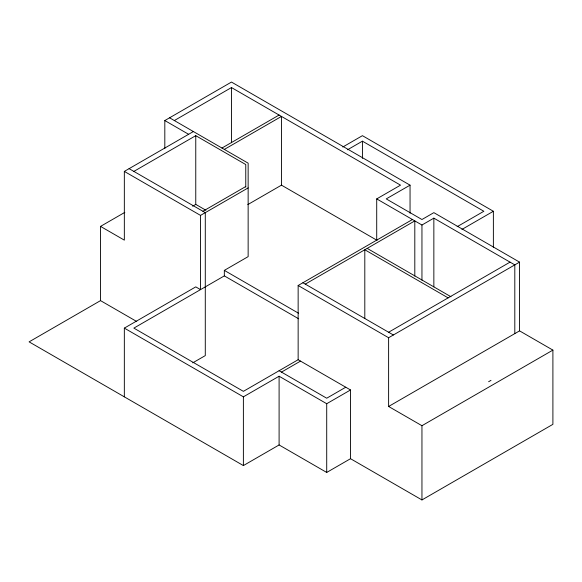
<?xml version="1.0" encoding="UTF-8"?>
<svg xmlns="http://www.w3.org/2000/svg" width="582" height="582" viewBox="0 0 582 582"><rect width="100%" height="100%" fill="white"/><g stroke="black" fill="none" stroke-linecap="round" stroke-linejoin="round"><path stroke-width="0.87" d="M164.815 148.585L164.815 120.547L231.476 82.062L410.048 185.156L410.048 213.216M174.338 120.547L231.476 87.555L400.525 185.156L376.714 198.898L376.714 240.504M519.566 330.867L519.566 262.133L388.616 337.735L388.616 406.469L519.566 330.867L552.9 350.109L552.9 424.336L421.95 499.938L350.524 458.703L326.713 472.446L279.098 444.954L243.385 465.578L29.1 341.86L100.526 300.625L100.526 226.391L124.337 240.14L124.337 171.406L193.384 131.547M133.86 171.406L195.763 135.671L245.764 164.539L245.764 187.142M221.953 148.039L279.098 115.047M224.332 149.414L281.477 116.422L281.477 185.156L376.961 240.279M100.526 226.391L124.832 212.365M192.627 206.21L195.763 204.398L205.919 210.262M202.907 211.273L245.764 186.531M124.337 171.406L200.528 215.398L248.143 187.906M342.776 147.013L362.426 135.671L493.376 211.273L493.376 247.445M247.816 204.588L281.477 185.156M347.498 149.785L362.426 141.171L483.853 211.273L457.139 226.696M124.337 396.844L124.337 328.117L195.763 286.875L200.528 289.625L200.528 215.398M350.524 458.703L350.524 389.969L298.144 359.727L243.385 391.344L133.86 328.117L224.332 275.883L224.332 270.383L248.143 256.633L248.143 163.164L169.573 117.797M410.048 185.156L386.237 198.898L421.95 219.523L433.852 212.648L519.566 262.133M298.144 359.727L298.144 285.5L412.427 219.523M305.288 284.125L414.806 220.891L414.806 276.057M376.714 198.898L421.95 225.016L433.852 218.148L514.808 264.883L514.808 333.61M192.729 362.855L205.286 355.609L205.286 212.648L129.095 168.656M461.933 229.432L493.376 211.273M281.477 372.102L300.523 361.102M124.337 328.117L243.385 396.844L279.098 376.227L326.713 403.719L350.524 389.969M388.616 332.235L510.043 262.133M345.759 387.219L326.713 398.219L279.098 370.727M488.618 381.727L490.997 380.352M388.616 406.469L421.95 425.711L552.9 350.109M164.815 120.547L188.619 134.297M367.191 248.383L450.955 296.747M448.14 297.875L364.805 249.758L364.805 318.492M302.902 282.75L393.381 334.985M298.144 285.5L388.616 337.735M224.332 270.383L298.653 313.291M224.332 275.883L298.653 318.783M100.526 300.625L136.734 321.526M433.852 218.148L433.852 286.875M421.95 225.016L421.95 280.182M421.95 425.711L421.95 499.938M362.426 141.171L362.426 158.348M326.713 403.719L326.713 472.446M279.098 376.227L279.098 444.954M243.385 396.844L243.385 465.578M231.476 87.555L231.476 142.721M195.763 135.671L195.763 204.398"/></g></svg>
